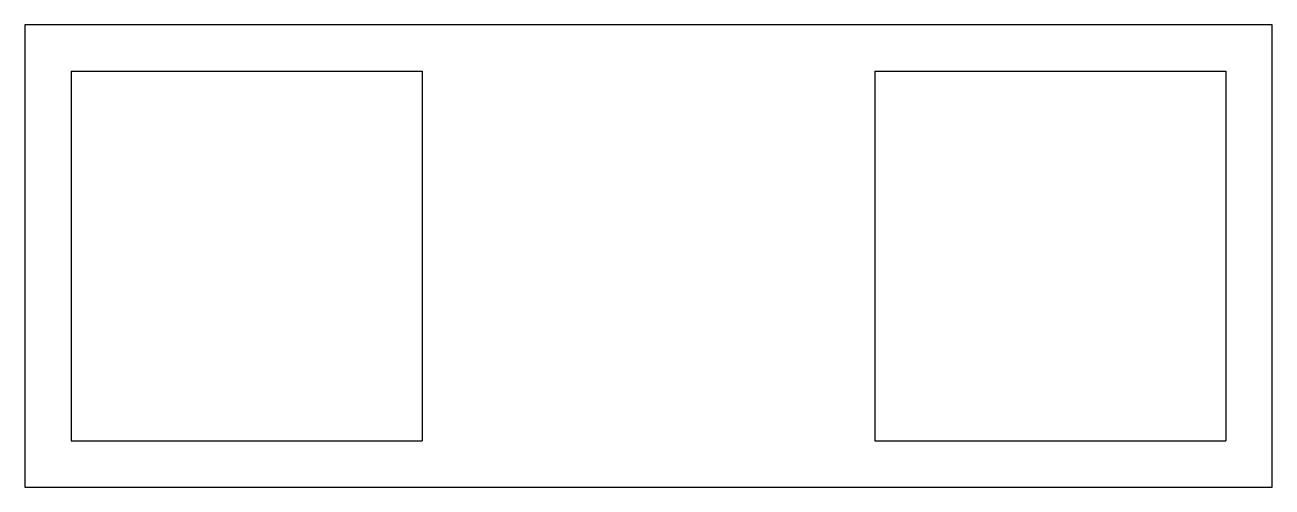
# Model space of a CAD drawing. Extents: x -2.7 to 2.7, y -1 to 1.
import ezdxf

# ---------------------------------------------------------------- set-up
doc = ezdxf.new("R2010")
doc.units = 0
doc.layers.add('粗实线层', color=7, linetype='CONTINUOUS')
doc.layers.add('细实线层', color=7, linetype='CONTINUOUS')

msp = doc.modelspace()

# ---------------------------------------------------------------- linework, layer by layer
at = {"layer": '粗实线层'}
msp.add_lwpolyline([(-2.7, 1), (-2.7, -1), (2.7, -1), (2.7, 1)], close=True, dxfattribs=at)
at = {"layer": '细实线层'}
for p, q in [((-2.5, 0.8), (-2.5, -0.8)), ((-2.5, 0.8), (-0.98, 0.8)), ((-0.98, 0.8), (-0.98, -0.8)), ((0.98, 0.8), (0.98, -0.8)), ((0.98, 0.8), (2.5, 0.8)), ((2.5, 0.8), (2.5, -0.8)), ((-2.5, -0.8), (-0.98, -0.8)), ((0.98, -0.8), (2.5, -0.8))]:
    msp.add_line(p, q, dxfattribs=at)

doc.saveas('drawing.dxf')
